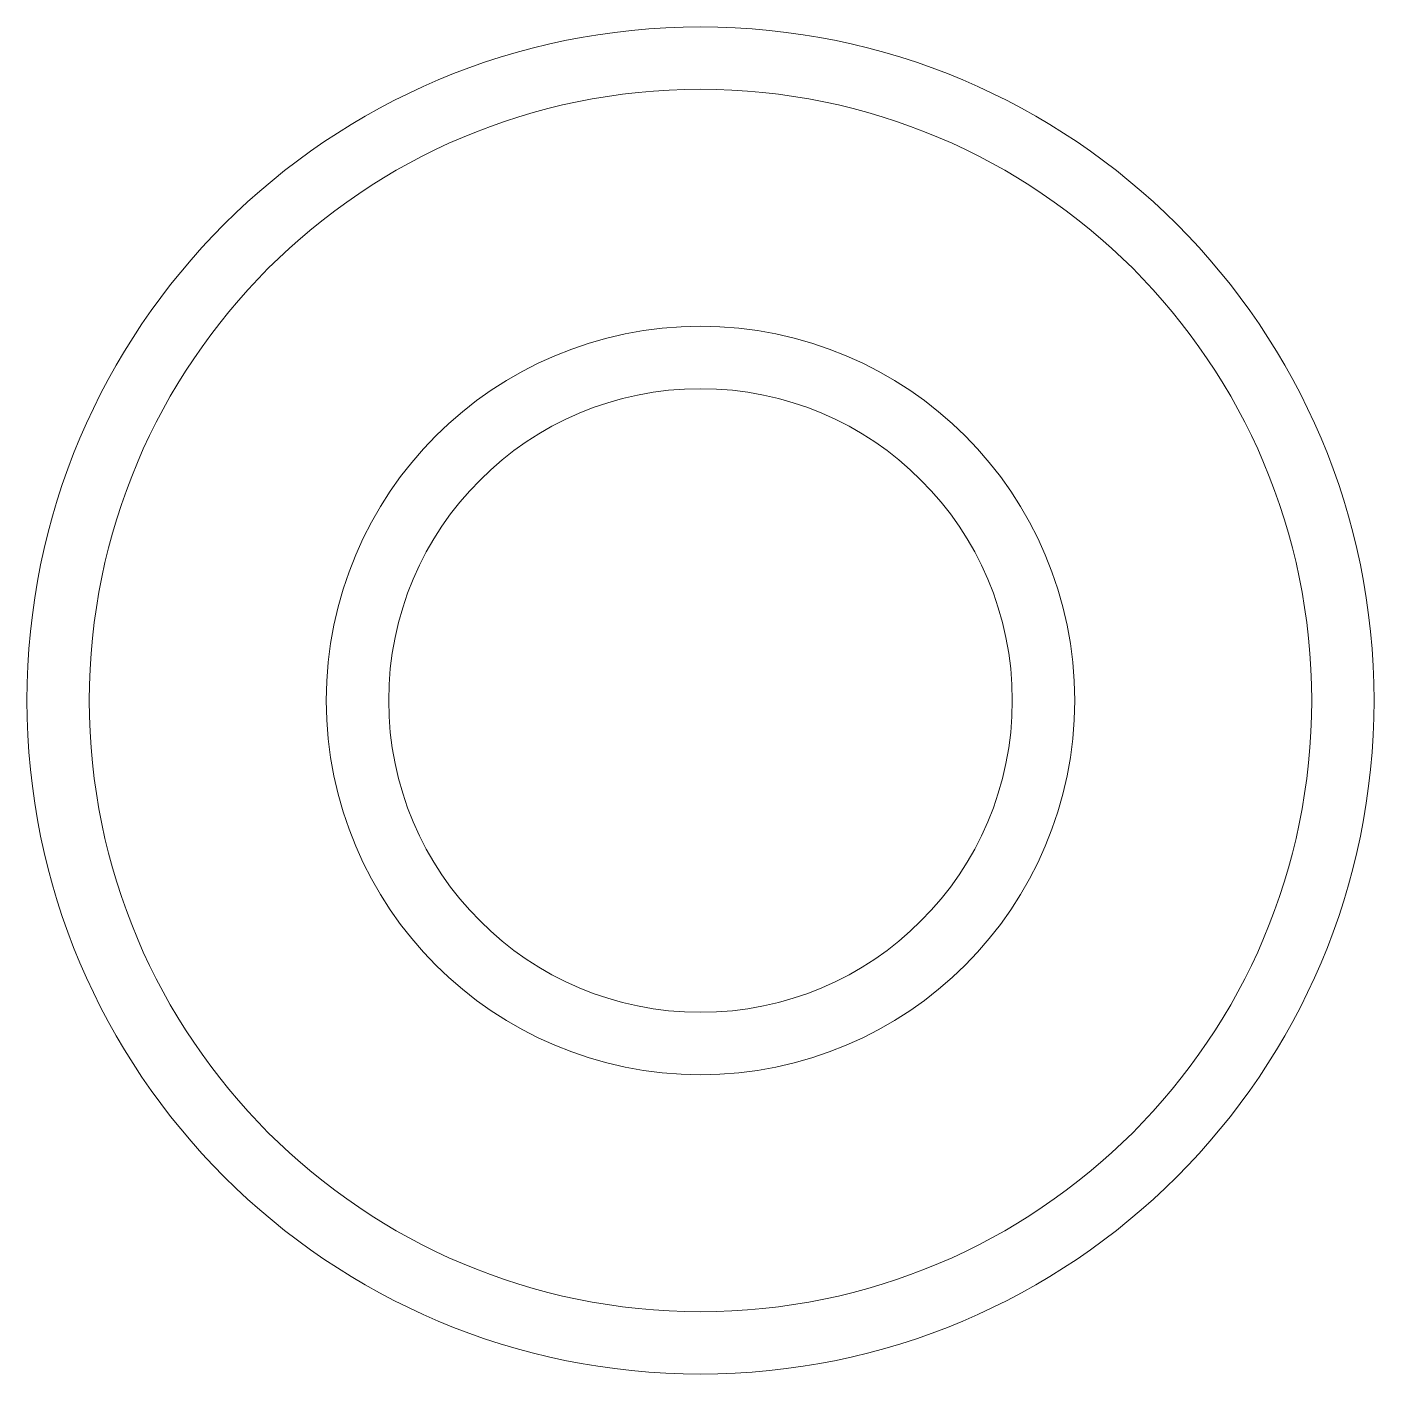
# Paper-space layout '_Left' of a CAD drawing. Header units: millimetres. Extents: x -5.4 to 5.4, y -5.4 to 5.4.
import ezdxf

# ---------------------------------------------------------------- set-up
doc = ezdxf.new("R2010")
doc.units = ezdxf.units.MM

psp = doc.layouts.new('_Left')

# ---------------------------------------------------------------- linework, layer by layer
at = {"color": 7, "linetype": 'Continuous', "lineweight": 15}
for radius in [5.4, 4.9, 3, 2.5]:
    psp.add_circle((0, 0), radius, dxfattribs=at)

doc.saveas('drawing.dxf')
